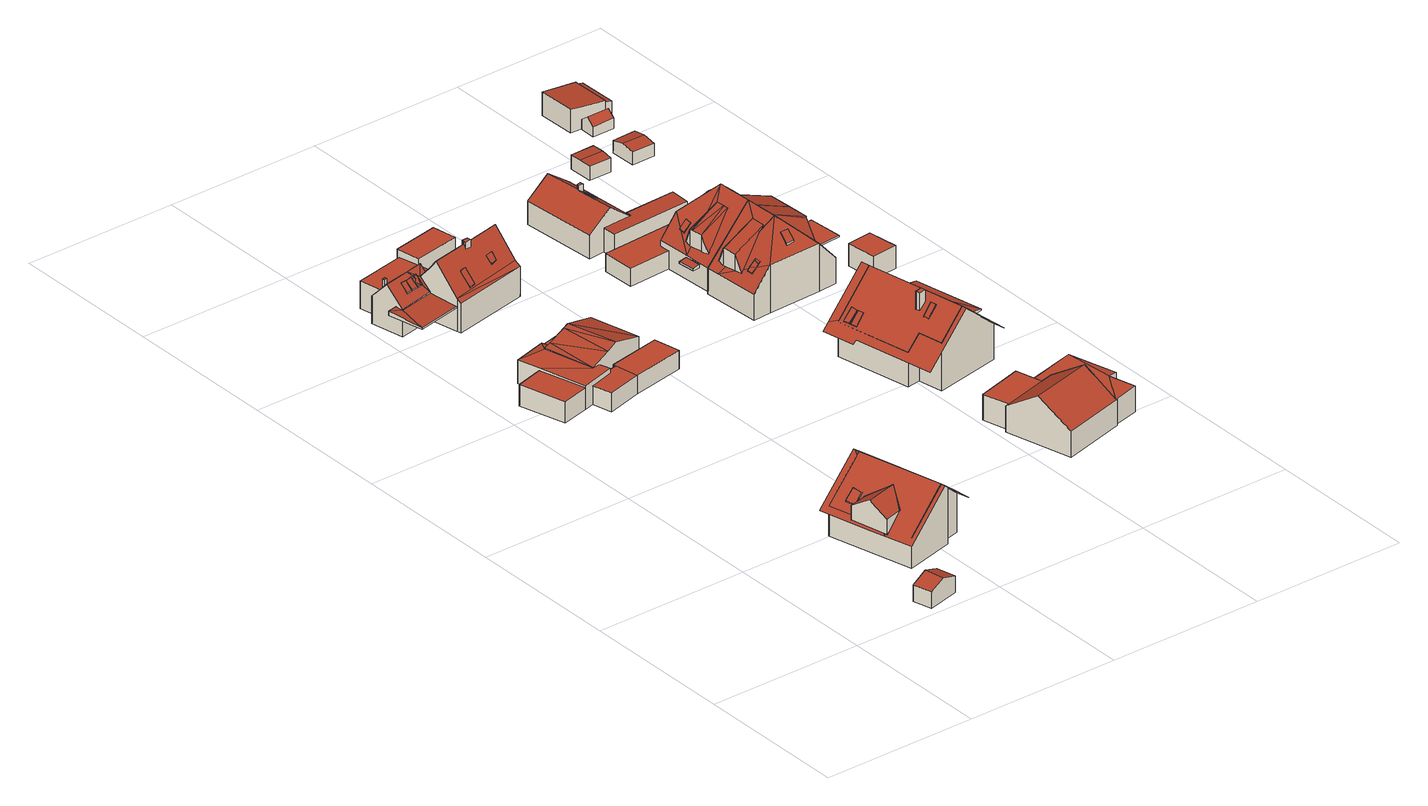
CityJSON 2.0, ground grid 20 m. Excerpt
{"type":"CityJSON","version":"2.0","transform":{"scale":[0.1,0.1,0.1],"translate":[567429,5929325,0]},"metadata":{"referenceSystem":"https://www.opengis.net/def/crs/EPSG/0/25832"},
"CityObjects":{
"building1":{"type":"Building","attributes":{"Grundfläche 2D":"11.315656","Grundhöhe NN":"1.509"},"geometry":[{"type":"Solid","lod":"3","boundaries":[[[[0,1,2,3]],[[4,0,3,5]],[[5,3,2,6,7]],[[4,5,7,8]],[[1,0,4,8,9]],[[2,1,9,6]],[[7,6,9,8]]]],"semantics":{"surfaces":[{"type":"RoofSurface"},{"type":"WallSurface"},{"type":"GroundSurface"}],"values":[[0,0,1,1,1,1,2]]}}]},
"building2":{"type":"Building","attributes":{"Grundfläche 2D":"100.449424","Grundhöhe NN":"1.603"},"children":["building2-1"],"geometry":[{"type":"Solid","lod":"3","boundaries":[[[[10,11,12,13,14,15]],[[12,11,16]],[[17,18,16,11,19,20]],[[21,18,17]],[[13,22,14]],[[23,24,25,26,27,28,29],[30,31,32,33,34,35,36,22,13,12,29,16,18,21]],[[24,23,29,28,37,38,39,40]],[[12,16,29]],[[32,31,20,19,11,10,15,35,34,33]],[[17,20,31,30,21]],[[36,35,15,14,22]],[[41,42,23,43,44,45,46]],[[47,48,49,41,46,50]],[[51,52,29,53,47,50,54]],[[55,51,54,56]],[[57,55,56,58]],[[45,44,59,57,58]],[[56,54,50,46,45,58]],[[29,28,27,26,25,24,23,42,41,49,48,47,53]],[[57,38,37,28,29,52,51,55]],[[57,39,38]],[[44,43,23,24,40,39,57,59]]]],"semantics":{"surfaces":[{"type":"RoofSurface"},{"type":"WallSurface"},{"type":"GroundSurface"}],"values":[[0,0,0,0,0,0,0,0,1,1,1,1,1,1,1,1,1,2,0,0,0,0]]}}]},
"building2-1":{"type":"BuildingInstallation","parents":["building2"],"geometry":[{"type":"MultiSurface","lod":"3","boundaries":[[[60,61,62,63,64,65]],[[66,67,65,64]],[[67,68,60,65]],[[68,69,62,61,60]],[[69,70,66,64,63,62]]],"semantics":{"surfaces":[{"type":"RoofSurface"},{"type":"WallSurface"}],"values":[0,1,1,1,1]}}]},
"building3":{"type":"Building","attributes":{"Grundfläche 2D":"154.399738","Grundhöhe NN":"1.559"},"geometry":[{"type":"Solid","lod":"3","boundaries":[[[[71,72,73]],[[74,72,71]],[[75,76,72,74]],[[77,78,79,80,81,76,75]],[[82,83,84]],[[85,86,82]],[[86,83,82]],[[87,88,85]],[[88,86,85]],[[89,76,87]],[[76,88,87]],[[90,91,92,93]],[[94,95,96,97]],[[98,99,100,101,102,103]],[[102,104,105,106,103]],[[73,92,91,71]],[[71,91,107,108,74]],[[95,77,75,74,108,109,96]],[[99,79,78,77,95,110,111,100]],[[112,81,80,79,99,98,113]],[[114,93,92,73,72,89,87,85,82,84,115,116]],[[72,76,89]],[[83,86,88,76,81,112,117]],[[84,83,117,115]],[[90,93,114,118]],[[91,90,118,107]],[[97,96,109,119]],[[94,97,119,120]],[[95,94,120,110]],[[101,100,111,121]],[[101,121,122,102]],[[98,103,123,113]],[[105,104,124,125]],[[106,105,125,126]],[[106,126,123,103]],[[104,102,122,124]],[[117,112,113,123,126,125,124,122,121,111,110,120,119,109,108,107,118,114,116,115]]]],"semantics":{"surfaces":[{"type":"RoofSurface"},{"type":"WallSurface"},{"type":"GroundSurface"}],"values":[[0,0,0,0,0,0,0,0,0,0,0,0,0,0,0,1,1,1,1,1,1,1,1,1,1,1,1,1,1,1,1,1,1,1,1,1,2]]}}]},
"building4":{"type":"Building","attributes":{"Grundfläche 2D":"119.720781","Grundhöhe NN":"1.418"},"children":["building4-1","building4-2","building4-3","building4-4","building4-5","building4-6","building4-7","building4-8"],"geometry":[{"type":"MultiSurface","lod":"3","boundaries":[[[127,128,129]],[[128,130,129]],[[131,132,133,128,127,134]],[[135,131,134]],[[136,131,135,137]],[[131,136,138]],[[139,132,137,140]],[[131,136,137,132]],[[141,142,143,144]],[[139,145,143]],[[142,132,139,143]],[[133,132,142]],[[146,147,135]],[[147,137,135]],[[148,137,147]],[[149,150,151,152,141,153]],[[152,151,150,149,154,155,156,157]],[[158,141,144,143]],[[141,158,159,149,153]],[[160,161,156,155,154,149,159,158,162,163,164,165]],[[164,166,167,168,169,165]],[[170,171,172,141,152,173]],[[144,141,172,141]],[[145,139,174,175,140,158,143]],[[148,166,164,163,162,158,140,137]],[[165,176,177,160,165,164]],[[178,157,156,161,160,177,179,180]],[[173,152,157,178,180,179,171,170]],[[146,135,134,127,129,181,182]],[[166,148,147,146,182,183,167]],[[175,174,139,140]],[[172,171,184,185,128,133,142,141]],[[130,128,185,186]],[[129,130,186,181]],[[168,167,183,187]],[[169,168,187,188]],[[165,169,188,176]],[[179,177,176,188,187,183,182,181,186,185,184,171]]],"semantics":{"surfaces":[{"type":"RoofSurface"},{"type":"WallSurface"},{"type":"GroundSurface"}],"values":[0,0,0,0,0,0,0,0,0,0,0,0,0,0,0,0,0,0,0,0,0,1,1,1,1,1,1,1,1,1,1,1,1,1,1,1,1,2]}}]},
"building4-1":{"type":"BuildingInstallation","parents":["building4"],"geometry":[{"type":"MultiSurface","lod":"3","boundaries":[[[189,190,191,192,193,194]],[[190,189,194,195,196]],[[197,198,193,192]],[[197,192,191,190,196,199]],[[198,195,194,193]]],"semantics":{"surfaces":[{"type":"RoofSurface"},{"type":"WallSurface"}],"values":[0,1,1,1,1]}}]},
"building4-2":{"type":"BuildingInstallation","parents":["building4"],"geometry":[{"type":"MultiSurface","lod":"3","boundaries":[[[200,201,202,203,204,205,206,207]],[[202,201,200,208,209,210]],[[210,131,203,202]],[[204,203,131,138]],[[204,138,211]],[[206,205,204,211,136,212]],[[207,206,212,132]],[[200,207,132,208]]],"semantics":{"surfaces":[{"type":"RoofSurface"},{"type":"WallSurface"}],"values":[0,1,1,1,1,1,1,1]}}]},
"building4-3":{"type":"BuildingInstallation","parents":["building4"],"geometry":[{"type":"MultiSurface","lod":"3","boundaries":[[[213,214,215,216]],[[216,215,217,218]],[[213,216,218,219]],[[214,213,219,220]],[[215,214,220,217]]],"semantics":{"surfaces":[{"type":"RoofSurface"},{"type":"WallSurface"}],"values":[0,1,1,1,1]}}]},
"building4-4":{"type":"BuildingInstallation","parents":["building4"],"geometry":[{"type":"MultiSurface","lod":"3","boundaries":[[[221,222,223,224,225]],[[226,227,224,223]],[[226,223,222,228]],[[227,229,225,224]],[[229,230,228,222,221,225]]],"semantics":{"surfaces":[{"type":"RoofSurface"},{"type":"WallSurface"}],"values":[0,1,1,1,1]}}]},
"building4-5":{"type":"BuildingInstallation","parents":["building4"],"geometry":[{"type":"MultiSurface","lod":"3","boundaries":[[[231,232,233,234]],[[231,235,236,232]],[[233,232,236,237]],[[238,234,233,237]],[[238,235,231,234]]],"semantics":{"surfaces":[{"type":"RoofSurface"},{"type":"WallSurface"}],"values":[0,1,1,1,1]}}]},
"building4-6":{"type":"BuildingInstallation","parents":["building4"],"geometry":[{"type":"MultiSurface","lod":"3","boundaries":[[[239,240,241,242,243,244]],[[245,240,239,244,246,247]],[[248,246,244,243]],[[249,248,243,242]],[[245,250,249,242,241,240]]],"semantics":{"surfaces":[{"type":"RoofSurface"},{"type":"WallSurface"}],"values":[0,1,1,1,1]}}]},
"building4-7":{"type":"BuildingInstallation","parents":["building4"],"geometry":[{"type":"MultiSurface","lod":"3","boundaries":[[[251,252,253]],[[254,150,255,252,251]],[[254,251,256]],[[150,254,257]],[[153,257,254,256,151,258]],[[259,253,252,255,260,261]],[[151,256,251,253,259,262]],[[153,150,260,255,150,257]]],"semantics":{"surfaces":[{"type":"RoofSurface"},{"type":"WallSurface"}],"values":[0,0,0,0,1,1,1,1]}}]},
"building4-8":{"type":"BuildingInstallation","parents":["building4"],"geometry":[{"type":"MultiSurface","lod":"3","boundaries":[[[263,173,178,264]],[[265,266,178]],[[266,264,178]],[[178,173,170,180]],[[178,180,267,265]],[[266,265,267,268]],[[264,266,268,269]],[[263,264,269,270]],[[270,170,173,263]],[[269,268,267,180,170,270]]],"semantics":{"surfaces":[{"type":"RoofSurface"},{"type":"WallSurface"},{"type":"OuterCeilingSurface"}],"values":[0,0,0,1,1,1,1,1,1,2]}}]},
"building5":{"type":"Building","attributes":{"Grundfläche 2D":"19.589892","Grundhöhe NN":"1.402"},"geometry":[{"type":"Solid","lod":"3","boundaries":[[[[271,272,273,274]],[[275,276,274,273]],[[276,277,271,274]],[[277,278,272,271]],[[278,275,273,272]],[[278,277,276,275]]]],"semantics":{"surfaces":[{"type":"RoofSurface"},{"type":"WallSurface"},{"type":"GroundSurface"}],"values":[[0,1,1,1,1,2]]}}]},
"building6":{"type":"Building","attributes":{"Grundfläche 2D":"141.635976","Grundhöhe NN":"1.223"},"geometry":[{"type":"Solid","lod":"3","boundaries":[[[[279,280,281]],[[280,282,283,284,285,281]],[[286,282,280]],[[287,288,289,290,291]],[[292,293,294,295,287,291]],[[293,296,297,294]],[[279,281,298,299]],[[280,279,299,300]],[[286,280,300,301]],[[282,286,301,302]],[[283,282,302,303]],[[289,288,304,305]],[[292,291,290,289,305,298,281,285]],[[294,306,307,295]],[[284,293,292,285]],[[304,288,287,295,307]],[[308,296,293,284,283,303]],[[297,296,308,309]],[[294,297,309,306]],[[305,304,307,306,309,308,303,302,301,300,299,298]]]],"semantics":{"surfaces":[{"type":"RoofSurface"},{"type":"WallSurface"},{"type":"GroundSurface"}],"values":[[0,0,0,0,0,0,1,1,1,1,1,1,1,1,1,1,1,1,1,2]]}}]},
"building7":{"type":"Building","attributes":{"Grundfläche 2D":"134.045070","Grundhöhe NN":"1.223"},"children":["building7-1","building7-2","building7-3","building7-4","building7-5"],"geometry":[{"type":"Solid","lod":"3","boundaries":[[[[310,311,312,313,314,315,316,317]],[[314,313,312,318,319,315]],[[320,321,322,323,314]],[[324,323,322,325]],[[326,324,325,327]],[[328,326,327,329]],[[330,313,328,329,331]],[[330,331,321,320]],[[321,331,329,327,325,322]],[[320,314,315,319,318,312,313,330]],[[323,324,326,328,313,312,311,310,317,316,315,314]]]],"semantics":{"surfaces":[{"type":"RoofSurface"},{"type":"WallSurface"},{"type":"GroundSurface"}],"values":[[0,0,1,1,1,1,1,1,2,0,0]]}}]},
"building7-1":{"type":"BuildingInstallation","parents":["building7"],"geometry":[{"type":"MultiSurface","lod":"3","boundaries":[[[332,333,334,335]],[[335,334,336,337]],[[332,335,337,338]],[[333,332,338,339]],[[334,333,339,336]]],"semantics":{"surfaces":[{"type":"RoofSurface"},{"type":"WallSurface"}],"values":[0,1,1,1,1]}}]},
"building7-2":{"type":"BuildingInstallation","parents":["building7"],"geometry":[{"type":"MultiSurface","lod":"3","boundaries":[[[340,341,342,343]],[[343,342,344,345]],[[340,343,345,346]],[[341,340,346,347]],[[342,341,347,344]]],"semantics":{"surfaces":[{"type":"RoofSurface"},{"type":"WallSurface"}],"values":[0,1,1,1,1]}}]},
"building7-3":{"type":"BuildingInstallation","parents":["building7"],"geometry":[{"type":"MultiSurface","lod":"3","boundaries":[[[348,349,350,351]],[[352,353,351,350]],[[348,351,353,354]],[[348,354,349]],[[350,349,352]]],"semantics":{"surfaces":[{"type":"RoofSurface"},{"type":"WallSurface"}],"values":[0,1,1,1,1]}}]},
"building7-4":{"type":"BuildingInstallation","parents":["building7"],"geometry":[{"type":"MultiSurface","lod":"3","boundaries":[[[355,356,357,358]],[[358,357,359]],[[355,358,359,360]],[[355,360,356]]],"semantics":{"surfaces":[{"type":"RoofSurface"},{"type":"WallSurface"}],"values":[0,1,1,1]}}]},
"building7-5":{"type":"BuildingInstallation","parents":["building7"],"geometry":[{"type":"MultiSurface","lod":"3","boundaries":[[[361,362,363]],[[364,363,362]],[[362,361,365,366]],[[364,362,366,367]],[[363,364,367,368]],[[363,368,365,361]],[[367,366,365,368]]],"semantics":{"surfaces":[{"type":"RoofSurface"},{"type":"WallSurface"},{"type":"OuterCeilingSurface"}],"values":[0,0,1,1,1,1,2]}}]},
"building8":{"type":"Building","attributes":{"Grundfläche 2D":"125.637296","Grundhöhe NN":"1.383"},"children":["building8-1","building8-2","building8-3","building8-4","building8-5","building8-6"],"geometry":[{"type":"Solid","lod":"3","boundaries":[[[[369,370,371,372,373,374,375]],[[376,377,378,379,374]],[[379,375,374]],[[380,381,382,383,384,385]],[[381,380,386,387]],[[388,389,390,391]],[[381,387,389,388]],[[391,392,393]],[[391,393,388]],[[392,391,394,395]],[[396,397,398,399,400,401,402,403,404,391,390,389,387,386,380,385,384,383,405,406]],[[407,408,399,409,410]],[[399,398,411,395,394,404,407,410,409]],[[404,394,391]],[[371,370,369,375,403,402]],[[412,413,414,415]],[[403,375,379,404]],[[416,377,376,417,415,418,419,420]],[[417,412,415]],[[377,416,420,419,404,378]],[[379,378,404]],[[407,404,419]],[[421,422,423,424,425,426,427]],[[371,414,373,372]],[[413,412,374,373,414]],[[412,417,376,374]],[[392,395,411]],[[397,396,381,388,393,392,411,398]],[[405,383,382,381,396,406]],[[428,429,401,400,399,408,426,425]],[[402,401,429,430,414,371]],[[431,418,415,414,430,432]],[[433,434,421,427,426,408,407,419,418,431,435]],[[436,437,422,421,434,433]],[[422,437,436,438,423]],[[424,423,438,439]],[[425,424,439,428]],[[433,435,431,432,430,429,428,439,438,436]]]],"semantics":{"surfaces":[{"type":"RoofSurface"},{"type":"WallSurface"},{"type":"GroundSurface"}],"values":[[0,0,0,0,0,0,0,0,0,0,0,0,0,0,0,0,0,0,0,0,0,0,0,1,1,1,1,1,1,1,1,1,1,1,1,1,1,2]]}}]},
"building8-1":{"type":"BuildingInstallation","parents":["building8"],"geometry":[{"type":"MultiSurface","lod":"3","boundaries":[[[440,441,442,443,444]],[[440,444,445]],[[446,441,440,445,447,409]],[[448,449,443,442]],[[445,444,443,449,410,447]],[[446,448,442,441]]],"semantics":{"surfaces":[{"type":"RoofSurface"},{"type":"WallSurface"}],"values":[0,0,1,1,1,1]}}]},
"building8-2":{"type":"BuildingInstallation","parents":["building8"],"geometry":[{"type":"MultiSurface","lod":"3","boundaries":[[[450,451,452,453]],[[452,451,454,455]],[[450,453,456,457]],[[451,450,457,454]],[[453,452,455,456]]],"semantics":{"surfaces":[{"type":"RoofSurface"},{"type":"WallSurface"}],"values":[0,1,1,1,1]}}]},
"building8-3":{"type":"BuildingInstallation","parents":["building8"],"geometry":[{"type":"MultiSurface","lod":"3","boundaries":[[[458,459,460,461,462]],[[460,459,463]],[[462,461,464,465]],[[466,463,459,458,416]],[[462,465,458]],[[464,461,460,463,466,420]]],"semantics":{"surfaces":[{"type":"RoofSurface"},{"type":"WallSurface"}],"values":[0,0,1,1,1,1]}}]},
"building8-4":{"type":"BuildingInstallation","parents":["building8"],"geometry":[{"type":"MultiSurface","lod":"3","boundaries":[[[467,468,469,470]],[[467,470,471,472]],[[470,469,473,471]],[[468,467,472,474]],[[468,474,473,469]],[[473,474,472,471]]],"semantics":{"surfaces":[{"type":"RoofSurface"},{"type":"WallSurface"},{"type":"OuterCeilingSurface"}],"values":[0,1,1,1,1,2]}}]},
"building8-5":{"type":"BuildingInstallation","parents":["building8"],"geometry":[{"type":"MultiSurface","lod":"3","boundaries":[[[475,476,477,478,479]],[[480,477,476,475,481,482]],[[478,477,480,483]],[[475,479,484,481]],[[480,482,481,484,483]]],"semantics":{"surfaces":[{"type":"RoofSurface"},{"type":"WallSurface"},{"type":"OuterCeilingSurface"}],"values":[0,1,1,1,2]}}]},
"building8-6":{"type":"BuildingInstallation","parents":["building8"],"geometry":[{"type":"MultiSurface","lod":"3","boundaries":[[[422,421,479,478]],[[483,437,422,478]],[[422,437,434,421]],[[421,434,484,479]],[[434,437,483,484]]],"semantics":{"surfaces":[{"type":"RoofSurface"},{"type":"WallSurface"},{"type":"OuterCeilingSurface"}],"values":[0,1,1,1,2]}}]},
"building9":{"type":"Building","attributes":{"Grundfläche 2D":"85.076435","Grundhöhe NN":"1.235"},"children":["building9-1","building9-2"],"geometry":[{"type":"Solid","lod":"3","boundaries":[[[[485,486,487,488,489,490]],[[485,490,489,491,492,493,494,486]],[[495,496,497,498,499,492,491]],[[488,487,500,501]],[[491,489,488,501,502,495]],[[493,503,504,494]],[[500,487,486,494,504]],[[496,495,502,505]],[[497,496,505,506]],[[498,497,506,507]],[[498,507,503,493,499]],[[499,493,492]],[[503,507,506,505,502,501,500,504]]]],"semantics":{"surfaces":[{"type":"RoofSurface"},{"type":"WallSurface"},{"type":"GroundSurface"}],"values":[[0,0,0,1,1,1,1,1,1,1,1,1,2]]}}]},
"building9-1":{"type":"BuildingInstallation","parents":["building9"],"geometry":[{"type":"MultiSurface","lod":"3","boundaries":[[[508,509,510,511,512]],[[513,514,508,512]],[[510,509,515,516]],[[512,511,510,516,513]],[[508,514,515,509]]],"semantics":{"surfaces":[{"type":"RoofSurface"},{"type":"WallSurface"}],"values":[0,1,1,1,1]}}]},
"building9-2":{"type":"BuildingInstallation","parents":["building9"],"geometry":[{"type":"MultiSurface","lod":"3","boundaries":[[[517,518,519,520,521]],[[522,523,524,519,518,517]],[[520,519,524,525]],[[525,526,521,520]],[[526,522,517,521]]],"semantics":{"surfaces":[{"type":"RoofSurface"},{"type":"WallSurface"}],"values":[0,1,1,1,1]}}]},
"building10":{"type":"Building","attributes":{"Grundfläche 2D":"91.052249","Grundhöhe NN":"1.073"},"children":["building10-1","building10-2","building10-3","building10-4"],"geometry":[{"type":"Solid","lod":"3","boundaries":[[[[527,528,529,530]],[[531,532,529,528,533,534]],[[535,536,537,538,531,534,539,540]],[[541,542,543]],[[544,545,527,530,529,402,401,546,547]],[[548,543,549,550,536,535,540,551,546]],[[551,552,546]],[[552,547,546]],[[543,542,537,536,550,549]],[[542,538,537]],[[531,538,542,402,529,532]],[[553,554,541,555,556,557]],[[558,559,556]],[[554,553,557,560,542,541]],[[558,414,561,559]],[[402,542,560,562,563,564,371,565]],[[562,566,567,373,372,371,564,563]],[[556,568,562,560,557]],[[562,568,566]],[[528,527,545,544]],[[552,534,533,528,544,547]],[[552,551,540,539,534]],[[559,566,568,556]],[[414,373,567,566,559,561]],[[414,371,372,373]],[[569,570,414,558,556,555,571,572]],[[548,546,401,573,574]],[[543,548,574,575]],[[541,543,575,576]],[[555,541,576,571]],[[402,565,371,414,570,569,573,401]],[[575,574,573,569,572,571,576]]]],"semantics":{"surfaces":[{"type":"RoofSurface"},{"type":"WallSurface"},{"type":"GroundSurface"}],"values":[[0,0,0,0,0,0,0,0,0,0,0,0,0,0,0,0,0,0,0,1,1,1,1,1,1,1,1,1,1,1,1,2]]}}]},
"building10-1":{"type":"BuildingInstallation","parents":["building10"],"geometry":[{"type":"MultiSurface","lod":"3","boundaries":[[[577,578,579,580]],[[577,580,581,582]],[[580,579,583,581]],[[578,577,582,584]],[[579,578,584,583]]],"semantics":{"surfaces":[{"type":"RoofSurface"},{"type":"WallSurface"}],"values":[0,1,1,1,1]}}]},
"building10-2":{"type":"BuildingInstallation","parents":["building10"],"geometry":[{"type":"MultiSurface","lod":"3","boundaries":[[[585,586,587,588,589]],[[586,585,554]],[[589,588,590,591]],[[592,587,586,554,593,553]],[[593,554,585,589,591,554]],[[588,587,592,590]]],"semantics":{"surfaces":[{"type":"RoofSurface"},{"type":"WallSurface"}],"values":[0,0,1,1,1,1]}}]},
"building10-3":{"type":"BuildingInstallation","parents":["building10"],"geometry":[{"type":"MultiSurface","lod":"3","boundaries":[[[594,595,596,597]],[[598,594,597,599]],[[600,601,598,599]],[[602,603,596,595]],[[600,599,597,596,603,550]],[[602,595,594,598,601,549]]],"semantics":{"surfaces":[{"type":"RoofSurface"},{"type":"WallSurface"}],"values":[0,0,1,1,1,1]}}]},
"building10-4":{"type":"BuildingInstallation","parents":["building10"],"geometry":[{"type":"MultiSurface","lod":"3","boundaries":[[[414,604,605,606]],[[606,605,607,608]],[[414,570,609,604]],[[605,604,609,607]],[[414,606,608,570]],[[607,609,570,608]]],"semantics":{"surfaces":[{"type":"RoofSurface"},{"type":"WallSurface"},{"type":"OuterCeilingSurface"}],"values":[0,1,1,1,1,2]}}]},
"building11":{"type":"Building","attributes":{"Grundfläche 2D":"9.740133","Grundhöhe NN":"1.032"},"geometry":[{"type":"Solid","lod":"3","boundaries":[[[[610,611,612,613]],[[614,611,610,615]],[[613,612,616,617]],[[615,610,613,617,618]],[[614,615,618,619]],[[616,612,611,614,619]],[[618,617,616,619]]]],"semantics":{"surfaces":[{"type":"RoofSurface"},{"type":"WallSurface"},{"type":"GroundSurface"}],"values":[[0,0,1,1,1,1,2]]}}]},
"building12":{"type":"Building","attributes":{"Grundfläche 2D":"12.896328","Grundhöhe NN":"1.073"},"geometry":[{"type":"Solid","lod":"3","boundaries":[[[[620,621,622,623]],[[624,625,623,622]],[[625,626,620,623]],[[626,627,621,620]],[[627,624,622,621]],[[627,626,625,624]]]],"semantics":{"surfaces":[{"type":"RoofSurface"},{"type":"WallSurface"},{"type":"GroundSurface"}],"values":[[0,1,1,1,1,2]]}}]},
"building13":{"type":"Building","attributes":{"Grundfläche 2D":"10.020444","Grundhöhe NN":"1.036"},"geometry":[{"type":"Solid","lod":"3","boundaries":[[[[628,629,630,631]],[[632,628,631,633]],[[633,631,630,634,635]],[[632,633,635,636]],[[629,628,632,636,637]],[[630,629,637,634]],[[635,634,637,636]]]],"semantics":{"surfaces":[{"type":"RoofSurface"},{"type":"WallSurface"},{"type":"GroundSurface"}],"values":[[0,0,1,1,1,1,2]]}}]},
"building14":{"type":"Building","attributes":{"Grundfläche 2D":"5.784754","Grundhöhe NN":"1.108"},"geometry":[{"type":"Solid","lod":"3","boundaries":[[[[638,639,640,641]],[[642,639,638,643]],[[641,640,644,645]],[[643,638,641,645,646]],[[642,643,646,647]],[[644,640,639,642,647]],[[645,644,647,646]]]],"semantics":{"surfaces":[{"type":"RoofSurface"},{"type":"WallSurface"},{"type":"GroundSurface"}],"values":[[0,0,1,1,1,1,2]]}}]},
"building15":{"type":"Building","attributes":{"Grundfläche 2D":"23.717800","Grundhöhe NN":"1.184"},"geometry":[{"type":"Solid","lod":"3","boundaries":[[[[648,649,650,651,652,653,654]],[[655,656,653,652]],[[656,657,654,653]],[[657,658,659,660,650,649,648,654]],[[650,660,661,655,652,651]],[[660,659,658,657,656,655,661]]]],"semantics":{"surfaces":[{"type":"RoofSurface"},{"type":"WallSurface"},{"type":"GroundSurface"}],"values":[[0,1,1,1,1,2]]}}]},
"building16":{"type":"Building","attributes":{"Grundfläche 2D":"4.403372","Grundhöhe NN":"0.797"},"geometry":[{"type":"Solid","lod":"3","boundaries":[[[[662,663,664,665]],[[666,667,665,664]],[[667,668,662,665]],[[668,669,663,662]],[[669,666,664,663]],[[669,668,667,666]]]],"semantics":{"surfaces":[{"type":"RoofSurface"},{"type":"WallSurface"},{"type":"GroundSurface"}],"values":[[0,1,1,1,1,2]]}}]}
},
"vertices":[
[127,6,44],[148,12,36],[142,37,36],[122,32,44],[106,1,36],[100,26,36],[142,37,15],[100,26,15],[106,1,15],[148,12,15],
[123,134,84],[124,131,85],[165,143,85],[161,145,83],[138,161,70],[117,156,70],[165,142,85],[151,114,70],[161,134,80],[124,129,84],[129,108,70],[152,114,70],[141,162,70],[167,204,98],[165,211,98],[105,196,49],[121,131,49],[136,74,49],[194,88,98],[193,93,98],[151,114,69],[129,108,50],[124,129,51],[124,131,50],[123,134,50],[117,156,50],[138,161,67],[205,91,89],[236,99,62],[225,143,62],[205,221,62],[114,191,54],[160,202,93],[170,205,95],[201,213,68],[201,213,16],[114,191,16],[141,80,55],[130,126,55],[127,140,54],[141,80,16],[204,96,89],[198,95,94],[188,92,94],[204,96,16],[202,103,89],[202,103,16],[227,109,67],[227,109,16],[216,153,68],
[129,164,62],[141,167,72],[142,167,72],[141,168,72],[139,180,73],[126,177,63],[139,180,72],[126,177,62],[129,164,61],[142,167,71],[141,168,71],
[93,668,46],[87,655,47],[96,657,47],[50,656,46],[58,628,46],[104,591,46],[74,567,46],[86,570,46],[118,579,46],[117,584,46],[114,593,46],[128,666,59],[185,613,46],[168,676,47],[121,664,57],[145,602,59],[96,657,50],[130,598,54],[87,655,48],[118,674,43],[93,668,43],[96,657,43],[121,664,43],[38,558,43],[74,567,43],[58,628,43],[22,618,43],[117,584,40],[118,579,40],[86,570,40],[93,545,40],[138,557,40],[132,587,40],[207,570,40],[200,604,40],[132,591,40],[93,668,16],[50,656,16],[58,628,16],[74,567,16],[86,570,16],[114,593,16],[117,584,16],[121,664,16],[168,676,16],[128,666,16],[185,613,16],[118,674,16],[22,618,16],[38,558,16],[93,545,16],[138,557,16],[132,587,16],[207,570,16],[200,604,16],[132,591,16],
[169,809,57],[70,787,56],[170,802,52],[71,781,52],[117,827,92],[110,826,92],[64,816,92],[163,837,92],[157,866,54],[115,828,91],[66,849,53],[117,828,92],[68,841,63],[67,848,55],[59,838,64],[62,824,81],[68,840,64],[66,840,64],[68,840,63],[155,873,50],[92,860,50],[65,854,50],[45,843,73],[49,839,68],[56,831,58],[62,824,50],[54,840,67],[36,842,73],[28,840,73],[11,837,73],[16,815,49],[67,848,73],[53,845,73],[7,858,49],[10,844,64],[66,849,71],[65,854,66],[62,870,49],[23,862,49],[65,854,49],[92,860,49],[82,904,49],[17,891,49],[62,824,43],[62,824,14],[59,838,14],[62,824,49],[68,841,14],[67,848,14],[23,862,14],[7,858,14],[16,815,48],[16,815,14],[16,815,43],[170,802,14],[155,873,14],[92,860,14],[64,816,14],[70,787,14],[71,781,14],[82,904,14],[17,891,14],
[94,807,75],[90,806,75],[90,804,72],[93,793,59],[101,795,59],[98,808,75],[98,808,74],[90,806,74],[93,793,58],[101,795,58],[90,804,71],
[110,822,96],[111,822,96],[118,823,96],[117,827,96],[117,828,96],[115,828,96],[110,828,96],[110,826,96],[110,822,87],[111,822,87],[118,823,86],[117,828,91],[110,828,90],
[144,811,66],[142,817,75],[133,815,74],[135,808,65],[133,815,73],[135,808,64],[144,811,65],[142,817,74],
[31,835,68],[30,835,68],[31,826,59],[38,827,59],[37,836,68],[31,826,58],[38,827,58],[30,835,67],[37,836,67],[31,835,67],
[11,844,76],[12,841,76],[15,842,76],[15,845,76],[11,844,64],[12,841,68],[15,842,68],[15,845,64],
[47,835,64],[46,838,68],[42,837,68],[38,836,68],[40,828,59],[48,829,59],[46,838,67],[48,829,58],[47,835,63],[40,828,58],[38,836,67],[42,837,67],
[53,830,59],[48,834,63],[49,829,59],[55,838,66],[47,839,68],[56,831,59],[54,840,68],[55,838,65],[49,829,58],[47,839,67],[48,834,62],[53,830,58],
[70,788,45],[12,776,45],[14,824,49],[2,822,49],[14,824,43],[2,822,43],[12,776,43],[70,788,43],
[164,908,42],[158,939,42],[99,928,42],[104,897,42],[99,928,14],[104,897,14],[164,908,14],[158,939,14],
[544,193,45],[535,227,45],[510,184,44],[530,292,44],[468,276,44],[471,265,44],[488,269,44],[547,230,44],[418,205,74],[429,161,45],[511,183,45],[510,184,45],[499,225,74],[488,269,45],[471,265,45],[412,249,45],[407,248,45],[462,299,45],[403,283,45],[510,184,12],[544,193,12],[535,227,12],[547,230,12],[530,292,12],[468,276,12],[429,161,12],[511,183,12],[412,249,12],[407,248,12],[462,299,12],[403,283,12],
[363,455,49],[383,350,49],[442,361,104],[441,367,104],[416,498,104],[414,509,104],[350,496,45],[358,454,45],[505,373,49],[477,521,49],[467,508,59],[467,508,12],[364,488,12],[364,488,56],[383,389,56],[383,389,12],[401,392,73],[401,392,12],[407,360,73],[407,360,12],[493,377,59],[493,377,12],
[415,393,86],[427,395,98],[426,403,98],[414,400,86],[426,403,97],[414,400,85],[415,393,85],[427,395,97],
[423,416,111],[414,414,111],[415,409,111],[424,410,111],[415,409,88],[424,410,96],[423,416,96],[414,414,88],
[369,474,59],[381,476,70],[380,484,71],[367,482,59],[380,484,70],[367,482,58],[369,474,58],
[371,464,59],[383,467,70],[382,475,70],[369,472,59],[369,472,58],[371,464,58],
[483,424,48],[519,431,41],[466,516,49],[501,522,41],[483,424,39],[519,431,39],[501,522,39],[466,516,39],
[405,710,97],[405,709,97],[406,686,97],[448,688,78],[456,689,75],[454,718,75],[404,714,97],[449,736,49],[445,734,54],[425,724,75],[405,714,97],[382,704,93],[344,702,74],[344,698,67],[346,692,54],[350,694,58],[351,694,59],[382,709,93],[382,710,93],[343,717,73],[382,711,93],[382,714,93],[381,721,93],[342,720,73],[343,719,73],[365,724,76],[343,728,54],[344,702,53],[343,717,52],[343,719,52],[335,717,44],[336,696,44],[337,682,44],[396,685,107],[395,713,107],[394,731,107],[345,694,54],[344,698,53],[356,761,72],[333,760,44],[347,742,60],[348,744,61],[342,720,52],[454,718,45],[454,716,45],[456,689,44],[454,718,44],[437,748,62],[453,719,45],[451,766,44],[427,765,72],[436,749,62],[369,762,37],[367,790,37],[276,785,37],[278,743,37],[333,746,37],[333,760,37],[356,761,37],[333,746,14],[337,682,14],[456,689,14],[451,766,14],[454,718,14],[369,762,14],[369,762,35],[427,765,14],[367,790,14],[367,790,35],[276,785,14],[278,743,14],
[347,742,61],[347,736,60],[356,736,69],[356,744,70],[348,744,62],[347,744,61],[347,736,59],[347,744,60],[356,736,68],[356,744,69],
[398,754,85],[389,754,85],[389,746,93],[398,746,93],[389,754,81],[389,746,90],[398,746,91],[398,754,82],
[437,741,62],[437,748,63],[436,749,63],[428,748,72],[428,741,72],[437,749,63],[428,748,71],[428,741,71],[437,749,62],
[327,695,40],[336,696,42],[335,717,42],[325,717,40],[325,717,38],[327,695,38],[335,717,38],[336,696,38],
[432,765,37],[432,768,37],[431,793,37],[400,792,37],[402,764,37],[431,793,35],[432,765,35],[432,768,35],[400,792,35],[402,764,35],
[308,876,65],[304,921,65],[274,919,42],[281,819,42],[312,822,65],[308,869,65],[342,824,42],[343,824,42],[342,831,42],[335,923,42],[302,821,43],[303,804,42],[412,812,40],[411,836,41],[342,831,43],[274,919,12],[281,819,12],[302,821,12],[342,831,12],[335,923,12],[303,804,12],[412,812,12],[411,836,12],
[323,870,55],[313,869,62],[314,859,62],[321,859,57],[324,859,55],[324,859,54],[323,870,54],[313,869,61],[314,859,61],
[309,876,70],[309,875,70],[309,873,70],[315,873,70],[314,877,70],[309,876,64],[309,875,64],[309,873,64],[315,873,60],[314,877,60],
[346,674,53],[345,665,74],[387,666,96],[358,672,65],[387,648,96],[387,649,96],[346,662,74],[347,647,74],[350,638,56],[351,638,57],[381,647,90],[383,647,91],[347,646,73],[348,637,54],[435,610,72],[398,641,107],[365,608,72],[345,665,52],[345,667,52],[338,665,44],[346,662,52],[341,606,44],[358,623,64],[354,631,61],[347,646,53],[347,647,53],[443,629,61],[443,628,62],[460,612,44],[458,642,44],[450,645,53],[457,660,44],[457,660,45],[427,651,76],[457,661,45],[407,656,98],[407,657,98],[406,685,97],[404,686,99],[457,660,75],[457,661,75],[457,660,73],[456,689,11],[456,689,42],[460,612,11],[457,660,11],[337,682,11],[341,606,11],[365,608,11],[435,610,11],
[406,618,84],[405,627,94],[395,627,94],[395,617,84],[395,617,81],[406,618,81],[395,627,92],[405,627,92],
[443,628,63],[443,629,62],[442,636,63],[434,634,71],[435,627,71],[434,634,70],[435,627,70],[442,636,62],[443,628,61],
[358,623,65],[363,623,70],[363,631,70],[354,631,62],[352,623,59],[352,631,59],[352,631,58],[352,623,58],[363,623,69],[363,631,69],
[458,644,44],[492,646,44],[489,691,44],[492,646,42],[489,691,42],[458,644,42],
[387,968,29],[418,968,29],[418,984,28],[387,984,28],[417,952,28],[387,952,28],[418,984,10],[387,984,10],[387,952,10],[417,952,10],
[531,596,40],[526,635,40],[494,632,40],[498,593,40],[494,632,11],[498,593,11],[531,596,11],[526,635,11],
[475,966,29],[475,983,26],[444,982,26],[445,966,29],[475,949,26],[445,949,26],[444,982,10],[445,949,10],[475,949,10],[475,983,10],
[476,1031,32],[447,1030,32],[447,1021,24],[476,1021,24],[447,1041,24],[476,1041,24],[447,1021,11],[476,1021,11],[476,1041,11],[447,1041,11],
[447,1041,40],[476,1041,36],[480,1041,36],[479,1090,36],[479,1091,36],[431,1090,42],[432,1041,42],[479,1091,12],[431,1090,12],[432,1041,12],[447,1041,12],[476,1041,12],[480,1041,12],[479,1090,12],
[488,1090,32],[479,1090,34],[480,1041,34],[489,1041,32],[480,1041,8],[489,1041,8],[488,1090,8],[479,1090,8]
]}
